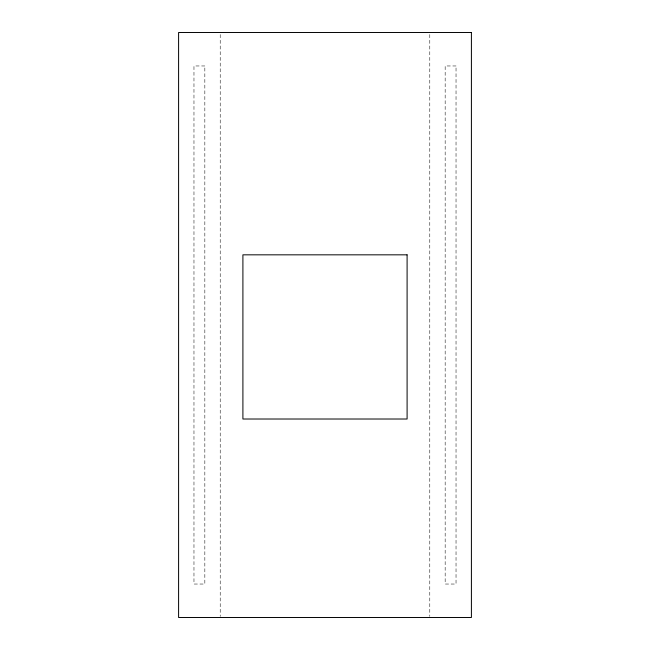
<?xml version="1.0" encoding="UTF-8"?>
<svg xmlns="http://www.w3.org/2000/svg" width="650" height="650" viewBox="0 0 650 650"><rect width="100%" height="100%" fill="white"/><g stroke="black" fill="none" stroke-linecap="round" stroke-linejoin="round"><path stroke-width="0.49" stroke-dasharray="3.25 2.44" d="M429.788 34.531L429.788 616.484M220.212 34.531L220.212 616.484M204.839 65.967L193.968 65.967L193.968 584.033L204.839 584.033L204.839 65.967M456.032 65.967L445.161 65.967L445.161 584.033L456.032 584.033L456.032 65.967"/><path stroke-width="0.97" d="M471.404 32.5L178.596 32.5L178.596 617.5L471.404 617.5L471.404 32.5M407.095 254.832L242.905 254.832L242.905 419.014L407.095 419.014L407.095 254.832"/></g></svg>
